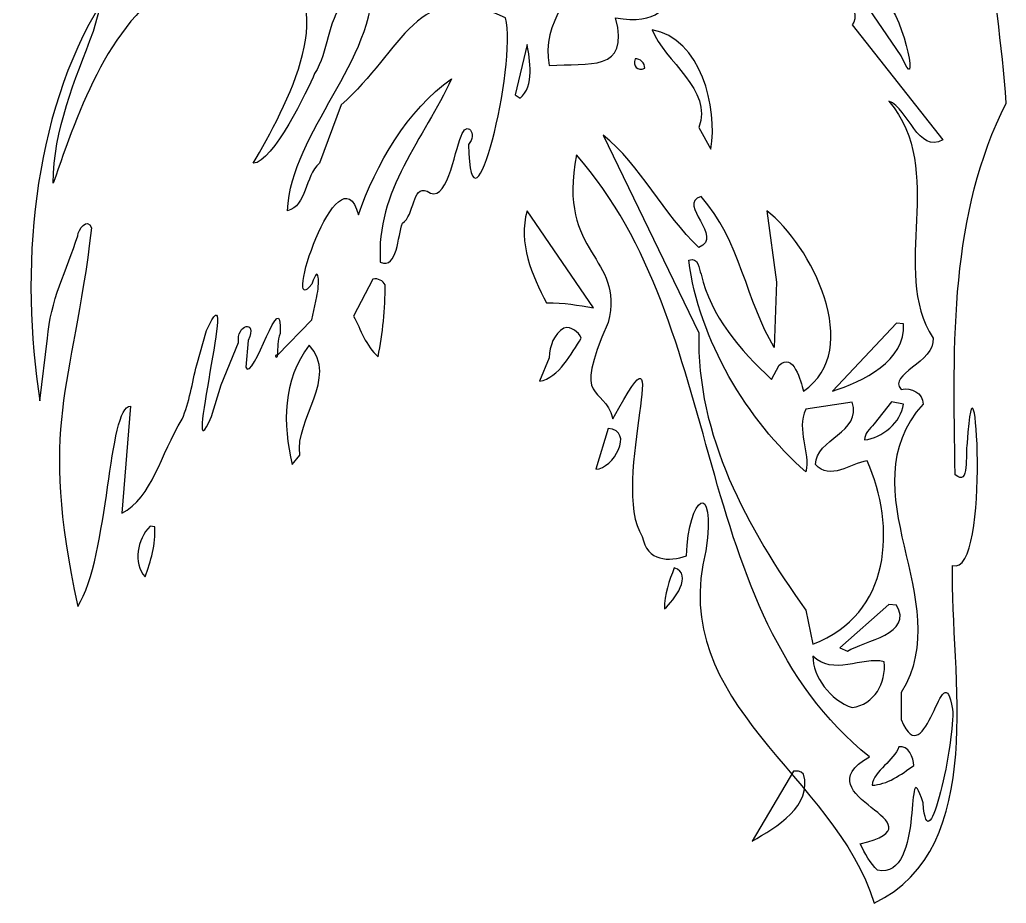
# Model space of a CAD drawing. Header units: centimetres. Extents: x -8.7 to 8.4, y -11.5 to 12.9.
# Drawn here: x -8.68 to 3.64, y -11.54 to -0.5 of the extents above; entities that cross this region are included whole.
import ezdxf

# ---------------------------------------------------------------- set-up
doc = ezdxf.new("R2010")
doc.units = ezdxf.units.CM
doc.header["$MEASUREMENT"] = 0
doc.layers.add('Ebene 1', color=7, linetype='Continuous')

msp = doc.modelspace()

# ---------------------------------------------------------------- linework, layer by layer
at = {"layer": 'Ebene 1', "color": 11}
msp.add_open_spline([(1.71704, -0.56641), (2.02692, -0.26416), (0.18796, 1.62306), (1.04902, 1.28778), (1.04902, 1.28778), (1.4732, 0.88646), (1.44272, 0.26162), (1.81102, -0.18795), (1.81102, -0.18795), (1.81102, -0.18795), (2.33172, -0.9525), (2.33172, -0.9525), (2.33172, -0.9525), (2.56032, -1.524), (2.39776, -0.50038), (2.11074, -0.24129), (2.11074, -0.24129), (1.34112, 0.44958), (1.67132, 2.0955), (0.52832, 1.63068), (0.52832, 1.63068), (0.31496, 1.28016), (0.43434, 0.58928), (0.01524, 1.07188), (0.01524, 1.07188), (0.43434, 0.07112), (-0.41402, 0.76708), (-0.59944, 1.04394), (-0.59944, 1.04394), (-0.59944, 0.33528), (-0.19812, -0.65024), (-1.23698, -0.48006), (-1.23698, -0.48006), (-1.0541, -1.16586), (-1.5748, -1.03885), (-2.06502, -1.07442), (-2.06502, -1.07442), (-2.28092, -0.00762), (-0.41402, 0.61976), (-1.14808, 1.905), (-1.14808, 1.905), (-0.59944, 1.7399), (-0.78232, 2.05486), (-1.23698, 2.32664), (-1.23698, 2.32664), (-0.91694, 2.4003), (-0.75692, 2.14376), (-0.59436, 2.13106), (-0.59436, 2.13106), (0.18796, 2.0701), (0.51816, 3.33756), (0.77216, 4.09956), (0.77216, 4.09956), (1.19888, 5.12572), (-0.78232, 4.81584), (-1.17602, 4.22148), (-1.17602, 4.22148), (-1.5748, 3.87096), (-1.76022, 3.37312), (-2.03708, 2.95402), (-2.03708, 2.95402), (-1.8542, 3.38328), (-1.76022, 3.8989), (-1.45288, 4.25704), (-1.45288, 4.25704), (-0.7493, 4.8768), (0.18796, 4.85648), (1.10998, 4.78028), (1.10998, 4.78028), (1.10998, 5.01904), (0.46736, 4.86918), (0.22098, 5.0038), (0.22098, 5.0038), (0.49784, 5.15874), (0.95504, 4.82346), (1.13792, 5.17398), (1.13792, 5.17398), (0.49784, 5.31368), (0.30734, 5.28066), (0.98044, 5.33654), (0.98044, 5.33654), (0.98044, 5.33654), (0.80518, 5.45084), (0.80518, 5.45084), (0.80518, 5.45084), (2.02692, 6.25094), (0.84074, 3.83794), (0.52832, 3.01498), (0.52832, 3.01498), (0.7112, 2.98704), (0.7112, 3.24866), (0.83312, 3.30454), (0.83312, 3.30454), (0.83312, 3.30454), (0.80518, 3.1369), (0.80518, 3.1369), (0.80518, 3.1369), (0.80518, 3.1369), (0.74422, 3.0607), (0.74422, 3.0607), (0.74422, 3.0607), (0.65024, 2.70256), (0.28194, 2.4384), (0.254, 2.06756), (0.254, 2.06756), (0.58928, 2.5019), (1.016, 2.9718), (1.10998, 3.52552), (1.10998, 3.52552), (1.3208, 4.25704), (1.6891, 5.01142), (1.62814, 5.78612), (1.62814, 5.78612), (1.93294, 5.30606), (1.62814, 4.64566), (1.62814, 4.1148), (1.62814, 4.1148), (1.75006, 4.31038), (1.84404, 4.57708), (1.93294, 4.80822), (1.93294, 4.80822), (2.14884, 5.26034), (1.78054, 5.89026), (2.11582, 6.27126), (2.11582, 6.27126), (2.0828, 5.6388), (2.36728, 5.15874), (2.29108, 4.53898), (2.29108, 4.53898), (2.23266, 4.0513), (1.83134, 3.70078), (1.77038, 3.20802), (1.77038, 3.20802), (1.62814, 2.02946), (1.93294, 0.71882), (2.72796, -0.32258), (2.72796, -0.32258), (3.0353, 0.03047), (3.1877, 0.93472), (3.37058, 0.62484), (3.37058, 0.62484), (3.4925, -0.08889), (3.58648, -0.81534), (3.64236, -1.54432), (3.64236, -1.54432), (2.94132, -2.92354), (2.9718, -4.51358), (3.00482, -6.18744), (3.00482, -6.18744), (3.1877, -6.34492), (3.12674, -5.92328), (3.15468, -5.7912), (3.15468, -5.7912), (3.24866, -4.19608), (3.45948, -7.47776), (2.9718, -7.32028), (2.9718, -7.32028), (2.94132, -8.68426), (3.43154, -10.8331), (1.9939, -11.53922), (1.9939, -11.53922), (1.50368, -9.94156), (-0.59944, -9.0551), (-0.10922, -7.13486), (-0.10922, -7.13486), (0.01524, -6.22046), (-0.32258, -6.44652), (-0.35306, -7.2009), (-0.35306, -7.2009), (-0.56642, -7.26948), (-0.84328, -7.27964), (-0.90424, -6.95706), (-0.90424, -6.95706), (-1.33096, -6.32968), (-0.4445, -3.9624), (-1.27, -5.4864), (-1.27, -5.4864), (-1.39192, -5.03936), (-1.7907, -5.33908), (-1.33096, -4.28498), (-1.33096, -4.28498), (-1.11506, -3.4417), (-1.97104, -3.4671), (-1.7272, -2.19202), (-1.7272, -2.19202), (0.18796, -4.35356), (-0.35306, -7.85368), (1.93294, -9.71042), (1.93294, -9.71042), (1.04902, -10.21842), (2.91846, -10.52576), (1.81864, -10.79754), (1.81864, -10.79754), (1.8796, -10.91692), (1.94056, -11.04138), (2.03454, -11.12774), (2.03454, -11.12774), (2.64414, -11.25728), (2.35966, -9.53516), (2.6035, -10.28446), (2.6035, -10.28446), (2.66446, -11.11504), (3.00482, -9.4742), (2.9718, -9.11606), (2.9718, -9.11606), (2.84988, -8.34644), (2.63652, -9.98982), (2.33172, -9.2456), (2.33172, -9.2456), (2.33172, -9.2456), (2.33172, -8.90778), (2.33172, -8.90778), (2.33172, -8.90778), (3.0353, -7.74192), (1.62814, -6.39572), (2.6035, -5.30352), (2.6035, -5.30352), (2.6035, -5.16382), (2.45364, -5.09523), (2.33172, -5.12063), (2.33172, -5.12063), (2.14884, -4.93521), (2.75844, -4.78282), (2.72796, -4.48056), (2.72796, -4.48056), (2.17678, -3.61696), (2.91084, -2.39776), (2.17678, -1.51892), (2.17678, -1.51892), (2.42062, -1.62052), (2.54254, -2.17424), (2.84988, -2.00406), (2.84988, -2.00406), (2.84988, -2.00406), (1.71704, -0.56641), (1.71704, -0.56641)], degree=3, knots=[0, 0, 0, 0, 0.01694915, 0.01694915, 0.01694915, 0.01694915, 0.03389831, 0.03389831, 0.03389831, 0.03389831, 0.05084746, 0.05084746, 0.05084746, 0.05084746, 0.06779661, 0.06779661, 0.06779661, 0.06779661, 0.08474576, 0.08474576, 0.08474576, 0.08474576, 0.10169492, 0.10169492, 0.10169492, 0.10169492, 0.11864407, 0.11864407, 0.11864407, 0.11864407, 0.13559322, 0.13559322, 0.13559322, 0.13559322, 0.15254237, 0.15254237, 0.15254237, 0.15254237, 0.16949153, 0.16949153, 0.16949153, 0.16949153, 0.18644068, 0.18644068, 0.18644068, 0.18644068, 0.20338983, 0.20338983, 0.20338983, 0.20338983, 0.22033898, 0.22033898, 0.22033898, 0.22033898, 0.23728814, 0.23728814, 0.23728814, 0.23728814, 0.25423729, 0.25423729, 0.25423729, 0.25423729, 0.27118644, 0.27118644, 0.27118644, 0.27118644, 0.28813559, 0.28813559, 0.28813559, 0.28813559, 0.30508475, 0.30508475, 0.30508475, 0.30508475, 0.3220339, 0.3220339, 0.3220339, 0.3220339, 0.33898305, 0.33898305, 0.33898305, 0.33898305, 0.3559322, 0.3559322, 0.3559322, 0.3559322, 0.37288136, 0.37288136, 0.37288136, 0.37288136, 0.38983051, 0.38983051, 0.38983051, 0.38983051, 0.40677966, 0.40677966, 0.40677966, 0.40677966, 0.42372881, 0.42372881, 0.42372881, 0.42372881, 0.44067797, 0.44067797, 0.44067797, 0.44067797, 0.45762712, 0.45762712, 0.45762712, 0.45762712, 0.47457627, 0.47457627, 0.47457627, 0.47457627, 0.49152542, 0.49152542, 0.49152542, 0.49152542, 0.50847458, 0.50847458, 0.50847458, 0.50847458, 0.52542373, 0.52542373, 0.52542373, 0.52542373, 0.54237288, 0.54237288, 0.54237288, 0.54237288, 0.55932203, 0.55932203, 0.55932203, 0.55932203, 0.57627119, 0.57627119, 0.57627119, 0.57627119, 0.59322034, 0.59322034, 0.59322034, 0.59322034, 0.61016949, 0.61016949, 0.61016949, 0.61016949, 0.62711864, 0.62711864, 0.62711864, 0.62711864, 0.6440678, 0.6440678, 0.6440678, 0.6440678, 0.66101695, 0.66101695, 0.66101695, 0.66101695, 0.6779661, 0.6779661, 0.6779661, 0.6779661, 0.69491525, 0.69491525, 0.69491525, 0.69491525, 0.71186441, 0.71186441, 0.71186441, 0.71186441, 0.72881356, 0.72881356, 0.72881356, 0.72881356, 0.74576271, 0.74576271, 0.74576271, 0.74576271, 0.76271186, 0.76271186, 0.76271186, 0.76271186, 0.77966102, 0.77966102, 0.77966102, 0.77966102, 0.79661017, 0.79661017, 0.79661017, 0.79661017, 0.81355932, 0.81355932, 0.81355932, 0.81355932, 0.83050847, 0.83050847, 0.83050847, 0.83050847, 0.84745763, 0.84745763, 0.84745763, 0.84745763, 0.86440678, 0.86440678, 0.86440678, 0.86440678, 0.88135593, 0.88135593, 0.88135593, 0.88135593, 0.89830508, 0.89830508, 0.89830508, 0.89830508, 0.91525424, 0.91525424, 0.91525424, 0.91525424, 0.93220339, 0.93220339, 0.93220339, 0.93220339, 0.94915254, 0.94915254, 0.94915254, 0.94915254, 0.96610169, 0.96610169, 0.96610169, 0.96610169, 0.98305085, 0.98305085, 0.98305085, 0.98305085, 1, 1, 1, 1], dxfattribs=at)
at = {"layer": 'Ebene 1', "color": 2}
for points, knots in [([(-5.45846, -4.69138), (-5.45846, -4.59486), (-5.45846, -4.51358), (-5.42798, -4.42214), (-5.42798, -4.42214), (-5.3975, -3.7465), (-5.76326, -5.05968), (-5.85724, -4.84378), (-5.85724, -4.84378), (-5.85724, -4.84378), (-5.82422, -4.5085), (-5.82422, -4.5085), (-5.82422, -4.5085), (-5.70229, -4.23672), (-5.97916, -4.30784), (-5.94614, -4.53644), (-5.94614, -4.53644), (-5.94614, -4.53644), (-6.16204, -5.06222), (-6.16204, -5.06222), (-6.16204, -5.06222), (-6.16204, -5.06222), (-6.28395, -5.45846), (-6.28395, -5.45846), (-6.28395, -5.45846), (-6.6802, -6.37032), (-5.9182, -3.42645), (-6.34492, -4.38658), (-6.34492, -4.38658), (-6.34492, -4.38658), (-6.46684, -4.8133), (-6.46684, -4.8133), (-6.46684, -4.8133), (-6.5278, -5.03936), (-6.55828, -5.2832), (-6.65226, -5.49402), (-6.65226, -5.49402), (-6.92404, -5.93344), (-7.02056, -6.47192), (-7.4041, -6.6675), (-7.4041, -6.6675), (-7.4041, -6.6675), (-7.29488, -5.33146), (-7.29488, -5.33146), (-7.29488, -5.33146), (-7.57682, -5.31622), (-7.55904, -7.20598), (-7.95528, -7.83336), (-7.95528, -7.83336), (-8.44804, -5.51434), (-8.02894, -5.18414), (-7.78256, -3.10388), (-7.78256, -3.10388), (-7.8359, -2.96164), (-7.9502, -3.12674), (-7.95528, -3.2004), (-7.95528, -3.2004), (-8.0899, -3.62458), (-8.30072, -4.02336), (-8.33374, -4.48056), (-8.33374, -4.48056), (-8.33374, -4.48056), (-8.42772, -5.26288), (-8.42772, -5.26288), (-8.42772, -5.26288), (-8.67918, -3.66268), (-8.53694, -1.70687), (-7.6581, -0.28956), (-7.6581, -0.28956), (-7.6581, -0.28956), (-7.7597, -0.6477), (-7.7597, -0.6477), (-7.7597, -0.6477), (-7.9883, -1.26238), (-8.26008, -1.87452), (-8.26008, -2.54254), (-8.26008, -2.54254), (-7.9375, -1.62052), (-7.55904, -0.47244), (-6.61924, 0.04318), (-6.61924, 0.04318), (-5.88518, 0.2794), (-5.67436, -0.09652), (-6.16204, 0.71882), (-6.16204, 0.71882), (-6.55828, 0.54864), (-7.24662, -0.15748), (-7.81304, 0.13715), (-7.81304, 0.13715), (-7.49046, 0.30226), (-6.71322, 0.62484), (-7.13232, 1.15062), (-7.13232, 1.15062), (-7.3025, 1.37922), (-7.33044, 1.07188), (-7.493, 1.23698), (-7.493, 1.23698), (-7.1755, 1.86436), (-6.71322, 1.70942), (-6.65226, 1.08966), (-6.65226, 1.08966), (-6.43636, 1.20396), (-6.3754, 1.71704), (-6.28395, 0.90932), (-6.28395, 0.90932), (-5.85724, 1.89992), (-5.6134, 1.12268), (-5.33654, 0.65024), (-5.33654, 0.65024), (-5.27558, 0.82042), (-5.42798, 1.01092), (-5.33654, 1.19634), (-5.33654, 1.19634), (-4.44754, 1.94056), (-2.40284, 2.91846), (-1.4224, 1.65608), (-1.4224, 1.65608), (-0.93218, 0.508), (-2.52476, -0.85852), (-3.46964, 0.01524), (-3.46964, 0.01524), (-3.40868, 0.20066), (-3.07594, 0.11684), (-3.07594, 0.28702), (-3.07594, 0.28702), (-3.07594, 0.28702), (-3.68553, 0.35306), (-3.68553, 0.35306), (-3.68553, 0.35306), (-4.23672, 0.22606), (-4.78536, 0.1524), (-5.36702, 0.14478), (-5.36702, 0.14478), (-5.42798, 0.19812), (-5.51942, 0.15748), (-5.58038, 0.13208), (-5.58038, 0.13208), (-4.57454, -0.15494), (-5.36702, -1.62052), (-5.76326, -2.29616), (-5.76326, -2.29616), (-5.51942, -2.28854), (-5.08, -1.37668), (-4.99618, -1.17602), (-4.99618, -1.17602), (-4.81838, -0.89662), (-4.84631, -0.5334), (-4.63041, -0.28194), (-4.63041, -0.28194), (-4.63041, -0.28194), (-4.26719, 0.00508), (-4.26719, 0.00508), (-4.26719, 0.00508), (-4.23672, -1.03124), (-5.27558, -1.87706), (-5.33654, -2.88798), (-5.33654, -2.88798), (-5.09016, -2.82956), (-5.12318, -2.45872), (-4.93522, -2.29616), (-4.93522, -2.29616), (-4.93522, -2.29616), (-4.66344, -1.56464), (-4.66344, -1.56464), (-4.66344, -1.56464), (-3.89889, -0.89916), (-3.71348, 0.0635), (-2.61366, -0.48006), (-2.61366, -0.48006), (-2.45872, -1.0541), (-3.04292, -3.43662), (-3.07594, -2.05994), (-3.07594, -2.05994), (-2.95148, -1.9304), (-3.10388, -1.75006), (-3.16484, -1.95834), (-3.16484, -1.95834), (-3.25374, -2.15392), (-3.34772, -2.83972), (-3.59156, -2.64414), (-3.59156, -2.64414), (-3.77952, -2.56286), (-3.7465, -2.94894), (-3.89889, -3.04546), (-3.89889, -3.04546), (-3.95986, -3.2004), (-3.95986, -3.62458), (-4.17576, -3.5306), (-4.17576, -3.5306), (-4.23672, -2.64668), (-3.62458, -1.97612), (-3.28676, -1.24206), (-3.28676, -1.24206), (-3.8354, -1.62813), (-4.23672, -2.31394), (-4.44754, -2.94132), (-4.44754, -2.94132), (-4.69137, -2.0574), (-5.42798, -4.318), (-5.0292, -3.80492), (-5.0292, -3.80492), (-4.93522, -3.51536), (-4.93522, -3.81254), (-4.96824, -3.95986), (-4.96824, -3.95986), (-4.96824, -3.95986), (-5.0292, -4.25196), (-5.0292, -4.25196), (-5.0292, -4.25196), (-5.0292, -4.25196), (-5.45846, -4.69138), (-5.45846, -4.69138)], [0, 0, 0, 0, 0.01886792, 0.01886792, 0.01886792, 0.01886792, 0.03773585, 0.03773585, 0.03773585, 0.03773585, 0.05660377, 0.05660377, 0.05660377, 0.05660377, 0.0754717, 0.0754717, 0.0754717, 0.0754717, 0.09433962, 0.09433962, 0.09433962, 0.09433962, 0.11320755, 0.11320755, 0.11320755, 0.11320755, 0.13207547, 0.13207547, 0.13207547, 0.13207547, 0.1509434, 0.1509434, 0.1509434, 0.1509434, 0.16981132, 0.16981132, 0.16981132, 0.16981132, 0.18867925, 0.18867925, 0.18867925, 0.18867925, 0.20754717, 0.20754717, 0.20754717, 0.20754717, 0.22641509, 0.22641509, 0.22641509, 0.22641509, 0.24528302, 0.24528302, 0.24528302, 0.24528302, 0.26415094, 0.26415094, 0.26415094, 0.26415094, 0.28301887, 0.28301887, 0.28301887, 0.28301887, 0.30188679, 0.30188679, 0.30188679, 0.30188679, 0.32075472, 0.32075472, 0.32075472, 0.32075472, 0.33962264, 0.33962264, 0.33962264, 0.33962264, 0.35849057, 0.35849057, 0.35849057, 0.35849057, 0.37735849, 0.37735849, 0.37735849, 0.37735849, 0.39622642, 0.39622642, 0.39622642, 0.39622642, 0.41509434, 0.41509434, 0.41509434, 0.41509434, 0.43396226, 0.43396226, 0.43396226, 0.43396226, 0.45283019, 0.45283019, 0.45283019, 0.45283019, 0.47169811, 0.47169811, 0.47169811, 0.47169811, 0.49056604, 0.49056604, 0.49056604, 0.49056604, 0.50943396, 0.50943396, 0.50943396, 0.50943396, 0.52830189, 0.52830189, 0.52830189, 0.52830189, 0.54716981, 0.54716981, 0.54716981, 0.54716981, 0.56603774, 0.56603774, 0.56603774, 0.56603774, 0.58490566, 0.58490566, 0.58490566, 0.58490566, 0.60377358, 0.60377358, 0.60377358, 0.60377358, 0.62264151, 0.62264151, 0.62264151, 0.62264151, 0.64150943, 0.64150943, 0.64150943, 0.64150943, 0.66037736, 0.66037736, 0.66037736, 0.66037736, 0.67924528, 0.67924528, 0.67924528, 0.67924528, 0.69811321, 0.69811321, 0.69811321, 0.69811321, 0.71698113, 0.71698113, 0.71698113, 0.71698113, 0.73584906, 0.73584906, 0.73584906, 0.73584906, 0.75471698, 0.75471698, 0.75471698, 0.75471698, 0.77358491, 0.77358491, 0.77358491, 0.77358491, 0.79245283, 0.79245283, 0.79245283, 0.79245283, 0.81132075, 0.81132075, 0.81132075, 0.81132075, 0.83018868, 0.83018868, 0.83018868, 0.83018868, 0.8490566, 0.8490566, 0.8490566, 0.8490566, 0.86792453, 0.86792453, 0.86792453, 0.86792453, 0.88679245, 0.88679245, 0.88679245, 0.88679245, 0.90566038, 0.90566038, 0.90566038, 0.90566038, 0.9245283, 0.9245283, 0.9245283, 0.9245283, 0.94339623, 0.94339623, 0.94339623, 0.94339623, 0.96226415, 0.96226415, 0.96226415, 0.96226415, 0.98113208, 0.98113208, 0.98113208, 0.98113208, 1, 1, 1, 1]), ([(-4.26719, -3.74395), (-4.2037, -3.72618), (-4.14274, -3.76682), (-4.11479, -3.81254), (-4.11479, -3.81254), (-4.11479, -4.11734), (-4.14274, -4.42214), (-4.2037, -4.7117), (-4.2037, -4.7117), (-4.35864, -4.57708), (-4.41959, -4.37388), (-4.5085, -4.2037), (-4.5085, -4.2037), (-4.5085, -4.2037), (-4.26719, -3.74395), (-4.26719, -3.74395)], [0, 0, 0, 0, 0.25, 0.25, 0.25, 0.25, 0.5, 0.5, 0.5, 0.5, 0.75, 0.75, 0.75, 0.75, 1, 1, 1, 1]), ([(2.27076, -4.2926), (2.27076, -4.2926), (2.35966, -4.30022), (2.35966, -4.30022), (2.35966, -4.30022), (2.39268, -4.75742), (1.84404, -5.0292), (1.4732, -5.14096), (1.4732, -5.14096), (1.4732, -5.14096), (2.27076, -4.2926), (2.27076, -4.2926)], [0, 0, 0, 0, 0.33333333, 0.33333333, 0.33333333, 0.33333333, 0.66666667, 0.66666667, 0.66666667, 0.66666667, 1, 1, 1, 1]), ([(-1.88214, -4.35356), (-1.7907, -4.3307), (-1.69926, -4.40182), (-1.66624, -4.48056), (-1.66624, -4.48056), (-1.7907, -4.67106), (-1.9431, -4.97586), (-2.18694, -5.01903), (-2.18694, -5.01903), (-2.18694, -5.01903), (-2.06502, -4.7244), (-2.06502, -4.7244), (-2.06502, -4.7244), (-2.06502, -4.57708), (-2.00406, -4.42722), (-1.88214, -4.35356)], [0, 0, 0, 0, 0.25, 0.25, 0.25, 0.25, 0.5, 0.5, 0.5, 0.5, 0.75, 0.75, 0.75, 0.75, 1, 1, 1, 1]), ([(-5.06222, -4.56946), (-4.69137, -4.98094), (-5.24256, -5.47878), (-5.1816, -5.9436), (-5.1816, -5.9436), (-5.1816, -5.9436), (-5.27558, -6.06044), (-5.27558, -6.06044), (-5.27558, -6.06044), (-5.3975, -5.55244), (-5.3975, -5.00634), (-5.06222, -4.56946)], [0, 0, 0, 0, 0.33333333, 0.33333333, 0.33333333, 0.33333333, 0.66666667, 0.66666667, 0.66666667, 0.66666667, 1, 1, 1, 1]), ([(2.2098, -5.27558), (2.2098, -5.27558), (2.35966, -5.30606), (2.35966, -5.30606), (2.35966, -5.30606), (2.33172, -5.52704), (2.08788, -5.73024), (1.87198, -5.75056), (1.87198, -5.75056), (1.87198, -5.67436), (1.93294, -5.6134), (1.9939, -5.55244), (1.9939, -5.55244), (1.9939, -5.55244), (2.2098, -5.27558), (2.2098, -5.27558)], [0, 0, 0, 0, 0.25, 0.25, 0.25, 0.25, 0.5, 0.5, 0.5, 0.5, 0.75, 0.75, 0.75, 0.75, 1, 1, 1, 1]), ([(-1.33096, -5.60832), (-0.99314, -5.63626), (-1.27, -6.11632), (-1.48336, -6.11632), (-1.48336, -6.11632), (-1.48336, -6.11632), (-1.33096, -5.60832), (-1.33096, -5.60832)], [0, 0, 0, 0, 0.5, 0.5, 0.5, 0.5, 1, 1, 1, 1]), ([(-7.05104, -6.83006), (-7.05104, -6.83006), (-6.99262, -6.83768), (-6.99262, -6.83768), (-6.99262, -6.83768), (-6.97992, -7.05358), (-7.04088, -7.26948), (-7.11454, -7.46252), (-7.11454, -7.46252), (-7.26694, -7.2898), (-7.2136, -6.99262), (-7.05104, -6.83006)], [0, 0, 0, 0, 0.33333333, 0.33333333, 0.33333333, 0.33333333, 0.66666667, 0.66666667, 0.66666667, 0.66666667, 1, 1, 1, 1]), ([(-0.50546, -7.35076), (-0.26162, -7.42442), (-0.50546, -7.7597), (-0.62738, -7.8613), (-0.62738, -7.8613), (-0.62738, -7.68604), (-0.56642, -7.5057), (-0.50546, -7.35076)], [0, 0, 0, 0, 0.5, 0.5, 0.5, 0.5, 1, 1, 1, 1]), ([(2.17678, -7.80796), (2.17678, -7.80796), (2.27076, -7.81558), (2.27076, -7.81558), (2.27076, -7.81558), (2.48666, -8.17372), (1.87198, -8.26008), (1.65862, -8.38962), (1.65862, -8.38962), (1.65862, -8.38962), (1.56464, -8.34898), (1.56464, -8.34898), (1.56464, -8.34898), (1.56464, -8.34898), (2.17678, -7.80796), (2.17678, -7.80796)], [0, 0, 0, 0, 0.25, 0.25, 0.25, 0.25, 0.5, 0.5, 0.5, 0.5, 0.75, 0.75, 0.75, 0.75, 1, 1, 1, 1]), ([(2.2987, -9.58342), (2.42062, -9.56056), (2.48666, -9.72566), (2.48666, -9.81964), (2.48666, -9.81964), (2.33172, -9.92886), (2.14884, -10.06348), (1.96596, -10.06348), (1.96596, -10.06348), (1.9939, -9.87298), (2.24282, -9.76376), (2.2987, -9.58342)], [0, 0, 0, 0, 0.33333333, 0.33333333, 0.33333333, 0.33333333, 0.66666667, 0.66666667, 0.66666667, 0.66666667, 1, 1, 1, 1]), ([(0.98298, -9.88822), (1.016, -9.88568), (1.07696, -9.88568), (1.10998, -9.92632), (1.10998, -9.92632), (1.22682, -10.32002), (0.77216, -10.58672), (0.46736, -10.76452), (0.46736, -10.76452), (0.46736, -10.76452), (0.98298, -9.88822), (0.98298, -9.88822)], [0, 0, 0, 0, 0.33333333, 0.33333333, 0.33333333, 0.33333333, 0.66666667, 0.66666667, 0.66666667, 0.66666667, 1, 1, 1, 1])]:
    msp.add_open_spline(points, degree=3, knots=knots, dxfattribs=at)
at = {"layer": 'Ebene 1', "color": 6}
for points, knots in [([(-0.78232, -0.62738), (-0.17018, -0.7366), (0.04318, -1.60528), (-0.04826, -2.1209), (-0.04826, -2.1209), (-0.04826, -2.1209), (-0.19812, -1.84912), (-0.19812, -1.84912), (-0.19812, -1.84912), (-0.01524, -1.38176), (-0.62738, -1.02108), (-0.78232, -0.62738)], [0, 0, 0, 0, 0.33333333, 0.33333333, 0.33333333, 0.33333333, 0.66666667, 0.66666667, 0.66666667, 0.66666667, 1, 1, 1, 1]), ([(-1.39192, -1.9431), (-0.93218, -2.31394), (-0.62738, -2.94386), (-0.19812, -3.34772), (-0.19812, -3.34772), (0.127, -3.22072), (-0.47752, -2.79908), (-0.17018, -2.71272), (-0.17018, -2.71272), (0.31496, -3.24612), (0.40386, -4.04368), (0.74422, -4.5974), (0.74422, -4.5974), (0.74422, -4.5974), (0.77216, -3.77952), (0.77216, -3.77952), (0.77216, -3.77952), (0.77216, -3.77952), (0.65024, -2.89052), (0.65024, -2.89052), (0.65024, -2.89052), (1.19888, -3.302), (1.87198, -4.62788), (1.10998, -5.14096), (1.10998, -5.14096), (1.07696, -5.01903), (0.98298, -4.65074), (0.80518, -4.81838), (0.80518, -4.81838), (0.80518, -4.81838), (0.7112, -4.99618), (0.7112, -4.99618), (0.7112, -4.99618), (0.31496, -4.63042), (-0.04826, -4.2037), (-0.17018, -3.683), (-0.17018, -3.683), (-0.19812, -3.61187), (-0.19812, -3.46202), (-0.32258, -3.50774), (-0.32258, -3.50774), (-0.19812, -4.50342), (0.40386, -5.50164), (1.13792, -6.14934), (1.13792, -6.14934), (1.19888, -5.9055), (1.016, -5.62864), (1.13792, -5.36702), (1.13792, -5.36702), (1.13792, -5.36702), (1.71704, -5.27812), (1.71704, -5.27812), (1.71704, -5.27812), (1.84404, -5.66166), (1.25984, -5.73532), (1.25984, -6.06044), (1.25984, -6.06044), (1.44272, -6.26364), (1.6891, -6.04774), (1.905, -6.01218), (1.905, -6.01218), (2.27076, -6.83514), (2.2098, -7.93496), (1.22682, -8.30072), (1.22682, -8.30072), (1.22682, -8.30072), (1.13792, -7.87654), (1.13792, -7.87654), (1.13792, -7.87654), (0.40386, -6.84784), (-0.2286, -5.69722), (-0.19812, -4.41452), (-0.19812, -4.41452), (-0.19812, -4.41452), (-1.39192, -1.9431), (-1.39192, -1.9431)], [0, 0, 0, 0, 0.05263158, 0.05263158, 0.05263158, 0.05263158, 0.10526316, 0.10526316, 0.10526316, 0.10526316, 0.15789474, 0.15789474, 0.15789474, 0.15789474, 0.21052632, 0.21052632, 0.21052632, 0.21052632, 0.26315789, 0.26315789, 0.26315789, 0.26315789, 0.31578947, 0.31578947, 0.31578947, 0.31578947, 0.36842105, 0.36842105, 0.36842105, 0.36842105, 0.42105263, 0.42105263, 0.42105263, 0.42105263, 0.47368421, 0.47368421, 0.47368421, 0.47368421, 0.52631579, 0.52631579, 0.52631579, 0.52631579, 0.57894737, 0.57894737, 0.57894737, 0.57894737, 0.63157895, 0.63157895, 0.63157895, 0.63157895, 0.68421053, 0.68421053, 0.68421053, 0.68421053, 0.73684211, 0.73684211, 0.73684211, 0.73684211, 0.78947368, 0.78947368, 0.78947368, 0.78947368, 0.84210526, 0.84210526, 0.84210526, 0.84210526, 0.89473684, 0.89473684, 0.89473684, 0.89473684, 0.94736842, 0.94736842, 0.94736842, 0.94736842, 1, 1, 1, 1]), ([(1.22682, -8.45058), (1.4732, -8.70458), (1.84404, -8.45566), (2.11582, -8.5217), (2.11582, -8.5217), (2.14884, -8.7884), (1.9939, -9.0551), (1.71704, -9.09574), (1.71704, -9.09574), (1.44272, -9.00176), (1.22682, -8.7122), (1.22682, -8.45058)], [0, 0, 0, 0, 0.33333333, 0.33333333, 0.33333333, 0.33333333, 0.66666667, 0.66666667, 0.66666667, 0.66666667, 1, 1, 1, 1])]:
    msp.add_open_spline(points, degree=3, knots=knots, dxfattribs=at)
at = {"layer": 'Ebene 1', "color": 230}
msp.add_open_spline([(-2.34188, -0.81026), (-2.30886, -0.99822), (-2.2479, -1.33604), (-2.43078, -1.48336), (-2.43078, -1.48336), (-2.43078, -1.48336), (-2.49174, -1.44271), (-2.49174, -1.44271), (-2.49174, -1.44271), (-2.49174, -1.44271), (-2.34188, -0.81026), (-2.34188, -0.81026)], degree=3, knots=[0, 0, 0, 0, 0.33333333, 0.33333333, 0.33333333, 0.33333333, 0.66666667, 0.66666667, 0.66666667, 0.66666667, 1, 1, 1, 1], dxfattribs=at)
at = {"layer": 'Ebene 1', "color": 1}
for points, knots in [([(-0.99314, -0.99313), (-0.93218, -0.98043), (-0.87122, -1.05156), (-0.87122, -1.10744), (-0.87122, -1.10744), (-0.9652, -1.15316), (-1.02616, -1.0795), (-0.99314, -0.99313)], [0, 0, 0, 0, 0.5, 0.5, 0.5, 0.5, 1, 1, 1, 1]), ([(-2.34188, -2.88798), (-2.34188, -2.88798), (-1.51384, -4.1021), (-1.51384, -4.1021), (-1.51384, -4.1021), (-1.69926, -4.07162), (-1.88214, -4.03098), (-2.09804, -4.04114), (-2.09804, -4.04114), (-2.28092, -3.69316), (-2.45872, -3.29437), (-2.34188, -2.88798)], [0, 0, 0, 0, 0.33333333, 0.33333333, 0.33333333, 0.33333333, 0.66666667, 0.66666667, 0.66666667, 0.66666667, 1, 1, 1, 1])]:
    msp.add_open_spline(points, degree=3, knots=knots, dxfattribs=at)
at = {"layer": 'Ebene 1', "color": 7}
msp.add_open_spline([(-5.45846, -4.69138), (-5.45846, -4.7498), (-5.51942, -4.68884), (-5.45846, -4.69138)], degree=3, dxfattribs=at)

doc.saveas('drawing.dxf')
